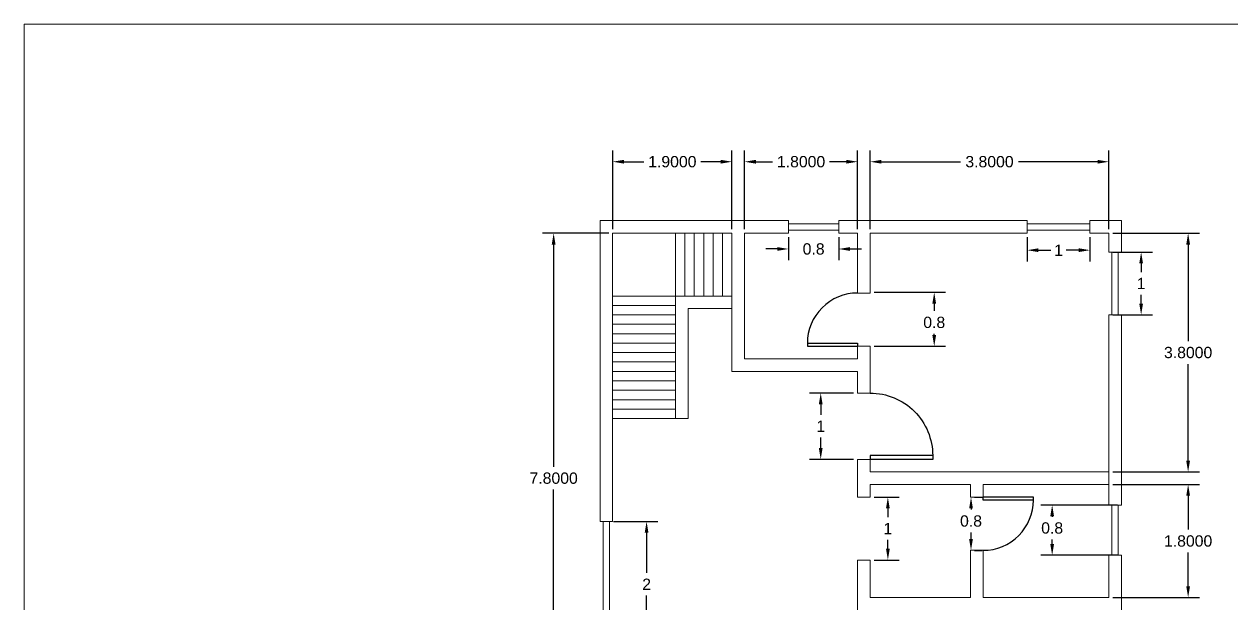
# Model space of a CAD drawing. Header units: inches. Extents: x -179 to 300, y 123 to 718.
# Drawn here: x -179.09 to -159.86, y 271.31 to 280.54 of the extents above; entities that cross this region are included whole.
import ezdxf

# ---------------------------------------------------------------- set-up
doc = ezdxf.new("R2010")
doc.units = ezdxf.units.IN
doc.header["$MEASUREMENT"] = 0
doc.linetypes.add('ACAD_ISO02W100', pattern=[15, 12, -3])
doc.layers.add('FUR', color=6, linetype='Continuous')
doc.styles.get("Standard").update_dxf_attribs({"font": 'arial.ttf'})
doc.dimstyles.get("Standard").update_dxf_attribs({"dimtxt": 0.18, "dimasz": 0.18, "dimexe": 0.18, "dimexo": 0.0625, "dimgap": 0.09, "dimtad": 0, "dimtih": 1, "dimtoh": 1, "dimdec": 4, "dimzin": 0, "dimdsep": 46, "dimtxsty": 'Standard', "dimcen": 0.09, "dimadec": 0, "dimazin": 0, "dimtfac": 1, "dimtdec": 4, "dimtofl": 0, "dimtmove": 0, "dimatfit": 3, "dimfxl": 1, "dimtolj": 1, "dimtzin": 0, "dimarcsym": 0})

# ---------------------------------------------------------------- blocks, each defined once
blk = doc.blocks.new('DESK4')
at = {"color": 0}
for p, q in [((0, 1), (-0.06, 1)), ((0, 0), (-0.06, 0))]:
    blk.add_line(p, q, dxfattribs=at)
blk.add_lwpolyline([(-0.06, 1), (-0.06, 0)], dxfattribs=at)
blk.add_lwpolyline([(1, 0, 0.414214), (0, 1), (0, 0)], format="xyb", dxfattribs=at)
blk = doc.blocks.new('*D84')
at = {"color": 0, "linetype": 'ACAD_ISO02W100', "lineweight": -2, "transparency": 16777216}
for p, q in [((-165.618, 277.276), (-165.618, 278.531)), ((-161.818, 277.276), (-161.818, 278.531)), ((-165.438, 278.351), (-164.182, 278.351)), ((-161.998, 278.351), (-163.255, 278.351))]:
    blk.add_line(p, q, dxfattribs=at)
at = {"color": 0, "linetype": 'ACAD_ISO02W100', "lineweight": 100, "transparency": 16777216}
for points in [[(-165.438, 278.381), (-165.438, 278.321), (-165.618, 278.351)], [(-161.998, 278.381), (-161.998, 278.321), (-161.818, 278.351)]]:
    blk.add_solid(points, dxfattribs=at)
at = {"layer": 'Defpoints', "color": 0, "linetype": 'ACAD_ISO02W100', "lineweight": 100, "transparency": 16777216}
for p in [(-165.618, 278.351), (-165.618, 277.213), (-161.818, 277.213)]:
    blk.add_point(p, dxfattribs=at)
at = {"color": 0, "linetype": 'ACAD_ISO02W100', "lineweight": 0, "transparency": 16777216, "insert": (-163.718, 278.351), "char_height": 0.18, "attachment_point": 5}
blk.add_mtext('\\A1;3.8000', dxfattribs=at)
blk = doc.blocks.new('*D85')
at = {"color": 0, "linetype": 'ACAD_ISO02W100', "lineweight": -2, "transparency": 16777216}
for p, q in [((-167.618, 277.276), (-167.618, 278.531)), ((-165.818, 277.276), (-165.818, 278.531)), ((-167.438, 278.351), (-167.173, 278.351)), ((-165.998, 278.351), (-166.264, 278.351))]:
    blk.add_line(p, q, dxfattribs=at)
at = {"color": 0, "linetype": 'ACAD_ISO02W100', "lineweight": 100, "transparency": 16777216}
for points in [[(-167.438, 278.381), (-167.438, 278.321), (-167.618, 278.351)], [(-165.998, 278.381), (-165.998, 278.321), (-165.818, 278.351)]]:
    blk.add_solid(points, dxfattribs=at)
at = {"layer": 'Defpoints', "color": 0, "linetype": 'ACAD_ISO02W100', "lineweight": 100, "transparency": 16777216}
for p in [(-167.618, 278.351), (-167.618, 277.213), (-165.818, 277.213)]:
    blk.add_point(p, dxfattribs=at)
at = {"color": 0, "linetype": 'ACAD_ISO02W100', "lineweight": 0, "transparency": 16777216, "insert": (-166.718, 278.351), "char_height": 0.18, "attachment_point": 5}
blk.add_mtext('\\A1;1.8000', dxfattribs=at)
blk = doc.blocks.new('*D34')
at = {"color": 0, "linetype": 'ACAD_ISO02W100', "lineweight": -2, "transparency": 16777216}
for p, q in [((-169.718, 277.276), (-169.718, 278.531)), ((-167.818, 277.276), (-167.818, 278.531)), ((-169.538, 278.351), (-169.223, 278.351)), ((-167.998, 278.351), (-168.314, 278.351))]:
    blk.add_line(p, q, dxfattribs=at)
at = {"color": 0, "linetype": 'ACAD_ISO02W100', "lineweight": 100, "transparency": 16777216}
for points in [[(-169.538, 278.381), (-169.538, 278.321), (-169.718, 278.351)], [(-167.998, 278.381), (-167.998, 278.321), (-167.818, 278.351)]]:
    blk.add_solid(points, dxfattribs=at)
at = {"layer": 'Defpoints', "color": 0, "linetype": 'ACAD_ISO02W100', "lineweight": 100, "transparency": 16777216}
for p in [(-169.718, 278.351), (-169.718, 277.213), (-167.818, 277.213)]:
    blk.add_point(p, dxfattribs=at)
at = {"color": 0, "linetype": 'ACAD_ISO02W100', "lineweight": 0, "transparency": 16777216, "insert": (-168.768, 278.351), "char_height": 0.18, "attachment_point": 5}
blk.add_mtext('\\A1;1.9000', dxfattribs=at)
blk = doc.blocks.new('*D35')
at = {"color": 0, "linetype": 'ACAD_ISO02W100', "lineweight": -2, "transparency": 16777216}
for p, q in [((-161.756, 277.213), (-160.375, 277.213)), ((-160.555, 277.033), (-160.555, 275.495)), ((-160.555, 273.593), (-160.555, 275.131)), ((-161.756, 273.413), (-160.375, 273.413))]:
    blk.add_line(p, q, dxfattribs=at)
at = {"color": 0, "linetype": 'ACAD_ISO02W100', "lineweight": 100, "transparency": 16777216}
for points in [[(-160.585, 277.033), (-160.525, 277.033), (-160.555, 277.213)], [(-160.585, 273.593), (-160.525, 273.593), (-160.555, 273.413)]]:
    blk.add_solid(points, dxfattribs=at)
at = {"layer": 'Defpoints', "color": 0, "linetype": 'ACAD_ISO02W100', "lineweight": 100, "transparency": 16777216}
for p in [(-161.818, 277.213), (-161.818, 273.413), (-160.555, 273.413)]:
    blk.add_point(p, dxfattribs=at)
at = {"color": 0, "linetype": 'ACAD_ISO02W100', "lineweight": 0, "transparency": 16777216, "insert": (-160.555, 275.313), "char_height": 0.18, "attachment_point": 5}
blk.add_mtext('\\A1;3.8000', dxfattribs=at)
blk = doc.blocks.new('*D36')
at = {"color": 0, "linetype": 'ACAD_ISO02W100', "lineweight": -2, "transparency": 16777216}
for p, q in [((-161.756, 273.213), (-160.375, 273.213)), ((-160.555, 273.033), (-160.555, 272.495)), ((-160.555, 271.593), (-160.555, 272.131)), ((-161.756, 271.413), (-160.375, 271.413))]:
    blk.add_line(p, q, dxfattribs=at)
at = {"color": 0, "linetype": 'ACAD_ISO02W100', "lineweight": 100, "transparency": 16777216}
for points in [[(-160.585, 273.033), (-160.525, 273.033), (-160.555, 273.213)], [(-160.585, 271.593), (-160.525, 271.593), (-160.555, 271.413)]]:
    blk.add_solid(points, dxfattribs=at)
at = {"layer": 'Defpoints', "color": 0, "linetype": 'ACAD_ISO02W100', "lineweight": 100, "transparency": 16777216}
for p in [(-161.818, 273.213), (-161.818, 271.413), (-160.555, 271.413)]:
    blk.add_point(p, dxfattribs=at)
at = {"color": 0, "linetype": 'ACAD_ISO02W100', "lineweight": 0, "transparency": 16777216, "insert": (-160.555, 272.313), "char_height": 0.18, "attachment_point": 5}
blk.add_mtext('\\A1;1.8000', dxfattribs=at)
blk = doc.blocks.new('*D43')
at = {"color": 0, "linetype": 'ACAD_ISO02W100', "lineweight": -2, "transparency": 16777216}
for p, q in [((-169.781, 277.213), (-170.838, 277.213)), ((-170.658, 277.033), (-170.658, 273.495)), ((-170.658, 269.593), (-170.658, 273.131)), ((-169.981, 269.413), (-170.838, 269.413))]:
    blk.add_line(p, q, dxfattribs=at)
at = {"color": 0, "linetype": 'ACAD_ISO02W100', "lineweight": 100, "transparency": 16777216}
for points in [[(-170.688, 277.033), (-170.628, 277.033), (-170.658, 277.213)], [(-170.688, 269.593), (-170.628, 269.593), (-170.658, 269.413)]]:
    blk.add_solid(points, dxfattribs=at)
at = {"layer": 'Defpoints', "color": 0, "linetype": 'ACAD_ISO02W100', "lineweight": 100, "transparency": 16777216}
for p in [(-170.658, 277.213), (-169.718, 277.213), (-169.918, 269.413)]:
    blk.add_point(p, dxfattribs=at)
at = {"color": 0, "linetype": 'ACAD_ISO02W100', "lineweight": 0, "transparency": 16777216, "insert": (-170.658, 273.313), "char_height": 0.18, "attachment_point": 5}
blk.add_mtext('\\A1;7.8000', dxfattribs=at)
blk = doc.blocks.new('*D54')
at = {"color": 0, "linetype": 'ACAD_ISO02W100', "lineweight": -2, "transparency": 16777216}
for p, q in [((-165.556, 273.013), (-165.156, 273.013)), ((-165.336, 272.833), (-165.336, 272.693)), ((-165.336, 272.191), (-165.336, 272.332)), ((-165.556, 272.011), (-165.156, 272.011))]:
    blk.add_line(p, q, dxfattribs=at)
at = {"color": 0, "linetype": 'ACAD_ISO02W100', "lineweight": 100, "transparency": 16777216}
for points in [[(-165.366, 272.833), (-165.306, 272.833), (-165.336, 273.013)], [(-165.366, 272.191), (-165.306, 272.191), (-165.336, 272.011)]]:
    blk.add_solid(points, dxfattribs=at)
at = {"layer": 'Defpoints', "color": 0, "linetype": 'ACAD_ISO02W100', "lineweight": 100, "transparency": 16777216}
for p in [(-165.618, 273.013), (-165.336, 273.013), (-165.618, 272.011)]:
    blk.add_point(p, dxfattribs=at)
at = {"color": 0, "linetype": 'ACAD_ISO02W100', "lineweight": 0, "transparency": 16777216, "insert": (-165.336, 272.512), "char_height": 0.18, "attachment_point": 5}
blk.add_mtext('\\A1;1', dxfattribs=at)
blk = doc.blocks.new('*D55')
at = {"color": 0, "linetype": 'ACAD_ISO02W100', "lineweight": -2, "transparency": 16777216}
for p, q in [((-163.956, 273.013), (-163.832, 273.013)), ((-164.012, 272.833), (-164.012, 272.813)), ((-164.012, 272.345), (-164.012, 272.449)), ((-163.956, 272.165), (-163.832, 272.165))]:
    blk.add_line(p, q, dxfattribs=at)
at = {"color": 0, "linetype": 'ACAD_ISO02W100', "lineweight": 100, "transparency": 16777216}
for points in [[(-164.042, 272.833), (-163.982, 272.833), (-164.012, 273.013)], [(-164.042, 272.345), (-163.982, 272.345), (-164.012, 272.165)]]:
    blk.add_solid(points, dxfattribs=at)
at = {"layer": 'Defpoints', "color": 0, "linetype": 'ACAD_ISO02W100', "lineweight": 100, "transparency": 16777216}
for p in [(-164.018, 273.013), (-164.012, 273.013), (-164.018, 272.165)]:
    blk.add_point(p, dxfattribs=at)
at = {"color": 0, "linetype": 'ACAD_ISO02W100', "lineweight": 0, "transparency": 16777216, "insert": (-164.012, 272.631), "char_height": 0.18, "attachment_point": 5}
blk.add_mtext('\\A1;0.8', dxfattribs=at)
blk = doc.blocks.new('*D56')
at = {"color": 0, "linetype": 'ACAD_ISO02W100', "lineweight": -2, "transparency": 16777216}
for p, q in [((-165.556, 276.274), (-164.418, 276.274)), ((-164.598, 276.094), (-164.598, 275.975)), ((-164.598, 275.593), (-164.598, 275.611)), ((-165.556, 275.413), (-164.418, 275.413))]:
    blk.add_line(p, q, dxfattribs=at)
at = {"color": 0, "linetype": 'ACAD_ISO02W100', "lineweight": 100, "transparency": 16777216}
for points in [[(-164.628, 276.094), (-164.568, 276.094), (-164.598, 276.274)], [(-164.628, 275.593), (-164.568, 275.593), (-164.598, 275.413)]]:
    blk.add_solid(points, dxfattribs=at)
at = {"layer": 'Defpoints', "color": 0, "linetype": 'ACAD_ISO02W100', "lineweight": 100, "transparency": 16777216}
for p in [(-165.618, 276.274), (-164.598, 276.274), (-165.618, 275.413)]:
    blk.add_point(p, dxfattribs=at)
at = {"color": 0, "linetype": 'ACAD_ISO02W100', "lineweight": 0, "transparency": 16777216, "insert": (-164.598, 275.793), "char_height": 0.18, "attachment_point": 5}
blk.add_mtext('\\A1;0.8', dxfattribs=at)
blk = doc.blocks.new('*D57')
at = {"color": 0, "linetype": 'ACAD_ISO02W100', "lineweight": -2, "transparency": 16777216}
for p, q in [((-165.881, 274.669), (-166.585, 274.669)), ((-166.405, 274.489), (-166.405, 274.322)), ((-166.405, 273.793), (-166.405, 273.961)), ((-165.881, 273.613), (-166.585, 273.613))]:
    blk.add_line(p, q, dxfattribs=at)
at = {"color": 0, "linetype": 'ACAD_ISO02W100', "lineweight": 100, "transparency": 16777216}
for points in [[(-166.435, 274.489), (-166.375, 274.489), (-166.405, 274.669)], [(-166.435, 273.793), (-166.375, 273.793), (-166.405, 273.613)]]:
    blk.add_solid(points, dxfattribs=at)
at = {"layer": 'Defpoints', "color": 0, "linetype": 'ACAD_ISO02W100', "lineweight": 100, "transparency": 16777216}
for p in [(-166.405, 274.669), (-165.818, 274.669), (-165.818, 273.613)]:
    blk.add_point(p, dxfattribs=at)
at = {"color": 0, "linetype": 'ACAD_ISO02W100', "lineweight": 0, "transparency": 16777216, "insert": (-166.405, 274.141), "char_height": 0.18, "attachment_point": 5}
blk.add_mtext('\\A1;1', dxfattribs=at)
blk = doc.blocks.new('*D67')
at = {"color": 0, "linetype": 'ACAD_ISO02W100', "lineweight": -2, "transparency": 16777216}
for p, q in [((-169.706, 272.625), (-168.998, 272.625)), ((-169.178, 272.445), (-169.178, 271.806)), ((-169.178, 270.805), (-169.178, 271.445)), ((-169.706, 270.625), (-168.998, 270.625))]:
    blk.add_line(p, q, dxfattribs=at)
at = {"color": 0, "linetype": 'ACAD_ISO02W100', "lineweight": 100, "transparency": 16777216}
for points in [[(-169.208, 272.445), (-169.148, 272.445), (-169.178, 272.625)], [(-169.208, 270.805), (-169.148, 270.805), (-169.178, 270.625)]]:
    blk.add_solid(points, dxfattribs=at)
at = {"layer": 'Defpoints', "color": 0, "linetype": 'ACAD_ISO02W100', "lineweight": 100, "transparency": 16777216}
for p in [(-169.768, 272.625), (-169.768, 270.625), (-169.178, 270.625)]:
    blk.add_point(p, dxfattribs=at)
at = {"color": 0, "linetype": 'ACAD_ISO02W100', "lineweight": 0, "transparency": 16777216, "insert": (-169.178, 271.625), "char_height": 0.18, "attachment_point": 5}
blk.add_mtext('\\A1;2', dxfattribs=at)
blk = doc.blocks.new('*D68')
at = {"color": 0, "linetype": 'ACAD_ISO02W100', "lineweight": -2, "transparency": 16777216}
for p, q in [((-166.918, 277.151), (-166.918, 276.782)), ((-166.118, 277.151), (-166.118, 276.782)), ((-167.098, 276.962), (-167.278, 276.962)), ((-165.938, 276.962), (-165.758, 276.962))]:
    blk.add_line(p, q, dxfattribs=at)
at = {"color": 0, "linetype": 'ACAD_ISO02W100', "lineweight": 100, "transparency": 16777216}
for points in [[(-167.098, 276.992), (-167.098, 276.932), (-166.918, 276.962)], [(-165.938, 276.992), (-165.938, 276.932), (-166.118, 276.962)]]:
    blk.add_solid(points, dxfattribs=at)
at = {"layer": 'Defpoints', "color": 0, "linetype": 'ACAD_ISO02W100', "lineweight": 100, "transparency": 16777216}
for p in [(-166.918, 277.213), (-166.118, 277.213), (-166.118, 276.962)]:
    blk.add_point(p, dxfattribs=at)
at = {"color": 0, "linetype": 'ACAD_ISO02W100', "lineweight": 0, "transparency": 16777216, "insert": (-166.518, 276.962), "char_height": 0.18, "attachment_point": 5}
blk.add_mtext('\\A1;0.8', dxfattribs=at)
blk = doc.blocks.new('*D69')
at = {"color": 0, "linetype": 'ACAD_ISO02W100', "lineweight": -2, "transparency": 16777216}
for p, q in [((-163.118, 277.151), (-163.118, 276.763)), ((-162.118, 277.151), (-162.118, 276.763)), ((-162.938, 276.943), (-162.742, 276.943)), ((-162.298, 276.943), (-162.495, 276.943))]:
    blk.add_line(p, q, dxfattribs=at)
at = {"color": 0, "linetype": 'ACAD_ISO02W100', "lineweight": 100, "transparency": 16777216}
for points in [[(-162.938, 276.973), (-162.938, 276.913), (-163.118, 276.943)], [(-162.298, 276.973), (-162.298, 276.913), (-162.118, 276.943)]]:
    blk.add_solid(points, dxfattribs=at)
at = {"layer": 'Defpoints', "color": 0, "linetype": 'ACAD_ISO02W100', "lineweight": 100, "transparency": 16777216}
for p in [(-163.118, 277.213), (-162.118, 277.213), (-162.118, 276.943)]:
    blk.add_point(p, dxfattribs=at)
at = {"color": 0, "linetype": 'ACAD_ISO02W100', "lineweight": 0, "transparency": 16777216, "insert": (-162.618, 276.943), "char_height": 0.18, "attachment_point": 5}
blk.add_mtext('\\A1;1', dxfattribs=at)
blk = doc.blocks.new('*D70')
at = {"color": 0, "linetype": 'ACAD_ISO02W100', "lineweight": -2, "transparency": 16777216}
for p, q in [((-161.756, 276.913), (-161.123, 276.913)), ((-161.303, 276.733), (-161.303, 276.594)), ((-161.303, 276.093), (-161.303, 276.233)), ((-161.756, 275.913), (-161.123, 275.913))]:
    blk.add_line(p, q, dxfattribs=at)
at = {"color": 0, "linetype": 'ACAD_ISO02W100', "lineweight": 100, "transparency": 16777216}
for points in [[(-161.333, 276.733), (-161.273, 276.733), (-161.303, 276.913)], [(-161.333, 276.093), (-161.273, 276.093), (-161.303, 275.913)]]:
    blk.add_solid(points, dxfattribs=at)
at = {"layer": 'Defpoints', "color": 0, "linetype": 'ACAD_ISO02W100', "lineweight": 100, "transparency": 16777216}
for p in [(-161.818, 276.913), (-161.818, 275.913), (-161.303, 275.913)]:
    blk.add_point(p, dxfattribs=at)
at = {"color": 0, "linetype": 'ACAD_ISO02W100', "lineweight": 0, "transparency": 16777216, "insert": (-161.303, 276.413), "char_height": 0.18, "attachment_point": 5}
blk.add_mtext('\\A1;1', dxfattribs=at)
blk = doc.blocks.new('*D71')
at = {"color": 0, "linetype": 'ACAD_ISO02W100', "lineweight": -2, "transparency": 16777216}
for p, q in [((-161.681, 272.886), (-162.9, 272.886)), ((-162.72, 272.706), (-162.72, 272.701)), ((-162.72, 272.266), (-162.72, 272.338)), ((-161.681, 272.086), (-162.9, 272.086))]:
    blk.add_line(p, q, dxfattribs=at)
at = {"color": 0, "linetype": 'ACAD_ISO02W100', "lineweight": 100, "transparency": 16777216}
for points in [[(-162.75, 272.706), (-162.69, 272.706), (-162.72, 272.886)], [(-162.75, 272.266), (-162.69, 272.266), (-162.72, 272.086)]]:
    blk.add_solid(points, dxfattribs=at)
at = {"layer": 'Defpoints', "color": 0, "linetype": 'ACAD_ISO02W100', "lineweight": 100, "transparency": 16777216}
for p in [(-161.618, 272.886), (-162.72, 272.086), (-161.618, 272.086)]:
    blk.add_point(p, dxfattribs=at)
at = {"color": 0, "linetype": 'ACAD_ISO02W100', "lineweight": 0, "transparency": 16777216, "insert": (-162.72, 272.52), "char_height": 0.18, "attachment_point": 5}
blk.add_mtext('\\A1;0.8', dxfattribs=at)

msp = doc.modelspace()

# ---------------------------------------------------------------- linework, layer by layer
at = {"color": 40, "lineweight": 0, "true_color": 0xf8d731}
for p, q in [((-169.9184, 272.62534), (-169.9184, 277.41336)), ((-169.9184, 277.41336), (-166.9184, 277.41336)), ((-166.9184, 277.36336), (-166.1184, 277.36336)), ((-166.1184, 277.41336), (-163.1184, 277.41336)), ((-163.1184, 277.36336), (-162.1184, 277.36336)), ((-162.1184, 277.41336), (-161.6184, 277.41336)), ((-161.6184, 277.41336), (-161.6184, 276.91336)), ((-166.9184, 277.26336), (-166.1184, 277.26336)), ((-163.1184, 277.26336), (-162.1184, 277.26336)), ((-161.7684, 276.91336), (-161.7684, 275.91336)), ((-161.6684, 276.91336), (-161.6684, 275.91336)), ((-161.6184, 275.91336), (-161.6184, 272.88565)), ((-165.8184, 274.66912), (-165.6184, 274.66912)), ((-165.6184, 273.61336), (-165.8184, 273.61336)), ((-164.0184, 273.01336), (-163.8184, 273.01336)), ((-161.7684, 272.88565), (-161.7684, 272.08565)), ((-161.6684, 272.88565), (-161.6684, 272.08565)), ((-169.8684, 270.62534), (-169.8684, 272.62534)), ((-169.7684, 270.62534), (-169.7684, 272.62534)), ((-161.6184, 272.08565), (-161.6184, 270.91336))]:
    msp.add_line(p, q, dxfattribs=at)
at = {"color": 40, "linetype": 'ACAD_ISO02W100', "lineweight": 0, "true_color": 0xf8d731}
for p, q in [((-166.9184, 277.21336), (-166.9184, 277.41336)), ((-166.1184, 277.21336), (-166.1184, 277.41336)), ((-163.1184, 277.21336), (-163.1184, 277.41336)), ((-162.1184, 277.21336), (-162.1184, 277.41336)), ((-161.8184, 276.91336), (-161.6184, 276.91336)), ((-165.8184, 276.26136), (-165.6184, 276.26136)), ((-161.8184, 275.91336), (-161.6184, 275.91336)), ((-165.8184, 275.41336), (-165.6184, 275.41336)), ((-161.8184, 272.88565), (-161.6184, 272.88565)), ((-169.9184, 272.62534), (-169.7184, 272.62534)), ((-163.8184, 272.16536), (-164.0184, 272.16536)), ((-161.8184, 272.08565), (-161.6184, 272.08565))]:
    msp.add_line(p, q, dxfattribs=at)
at = {"lineweight": 0}
for p, q in [((-169.7184, 277.21336), (-169.7184, 276.21336)), ((-167.8184, 277.21336), (-169.7184, 277.21336)), ((-168.7184, 277.21336), (-168.7184, 274.26336)), ((-168.5684, 277.21336), (-168.5684, 276.21336)), ((-168.4184, 277.21336), (-168.4184, 276.21336)), ((-168.2684, 277.21336), (-168.2684, 276.21336)), ((-168.1184, 277.21336), (-168.1184, 276.21336)), ((-167.9684, 277.21336), (-167.9684, 276.21336)), ((-167.6184, 277.21336), (-166.9184, 277.21336)), ((-167.6184, 277.21336), (-167.6184, 275.21336)), ((-167.6184, 277.21336), (-167.6184, 275.21336)), ((-166.1184, 277.21336), (-165.8184, 277.21336)), ((-165.8184, 277.21336), (-165.8184, 276.26136)), ((-165.6184, 277.21336), (-163.1184, 277.21336)), ((-165.6184, 277.21336), (-165.6184, 276.26136)), ((-162.1184, 277.21336), (-161.8184, 277.21336)), ((-161.8184, 277.21336), (-161.8184, 276.91336)), ((-167.8184, 276.21336), (-169.7184, 276.21336)), ((-169.7184, 276.21336), (-169.7184, 273.81336)), ((-168.7184, 276.06336), (-169.7184, 276.06336)), ((-167.8184, 276.01336), (-168.5184, 276.01336)), ((-168.5184, 276.01336), (-168.5184, 274.26336)), ((-168.7184, 275.91336), (-169.7184, 275.91336)), ((-161.8184, 275.91336), (-161.8184, 273.21336)), ((-168.7184, 275.76336), (-169.7184, 275.76336)), ((-168.7184, 275.61336), (-169.7184, 275.61336)), ((-168.7184, 275.46336), (-169.7184, 275.46336)), ((-165.8184, 275.46136), (-165.8184, 275.21336)), ((-165.6184, 275.41336), (-165.6184, 274.66912)), ((-168.7184, 275.31336), (-169.7184, 275.31336)), ((-167.6184, 275.21336), (-165.8184, 275.21336)), ((-168.7184, 275.16336), (-169.7184, 275.16336)), ((-168.7184, 275.01336), (-169.7184, 275.01336)), ((-167.8184, 275.01336), (-165.8184, 275.01336)), ((-165.8184, 275.01336), (-165.8184, 274.66912)), ((-168.7184, 274.86336), (-169.7184, 274.86336)), ((-168.7184, 274.71336), (-169.7184, 274.71336)), ((-168.7184, 274.56336), (-169.7184, 274.56336)), ((-168.7184, 274.41336), (-169.7184, 274.41336)), ((-168.6184, 274.26336), (-169.7184, 274.26336)), ((-168.5184, 274.26336), (-169.7184, 274.26336)), ((-169.7184, 273.81336), (-169.7184, 272.62534)), ((-165.6184, 273.67312), (-165.6184, 273.41336)), ((-165.8184, 273.61336), (-165.8184, 273.41336)), ((-165.8184, 273.01336), (-165.8184, 273.41336)), ((-165.6184, 273.41336), (-161.8184, 273.41336)), ((-165.6184, 273.21336), (-164.0184, 273.21336)), ((-165.6184, 273.01336), (-165.6184, 273.21336)), ((-164.0184, 273.21336), (-164.0184, 273.01336)), ((-163.8184, 273.21336), (-163.8184, 272.96536)), ((-163.8184, 273.21336), (-161.8184, 273.21336)), ((-164.0184, 272.16536), (-164.0184, 271.41336)), ((-163.8184, 272.16536), (-163.8184, 271.41336)), ((-161.8184, 272.08565), (-161.8184, 271.41336)), ((-165.8184, 271.21336), (-165.8184, 271.61336)), ((-164.0184, 271.41336), (-165.6184, 271.41336)), ((-161.8184, 271.41336), (-163.8184, 271.41336))]:
    msp.add_line(p, q, dxfattribs=at)
at = {"linetype": 'ACAD_ISO02W100', "lineweight": 0}
for p, q in [((-167.8184, 275.01336), (-167.8184, 277.21336)), ((-161.8184, 273.21336), (-161.8184, 272.88565)), ((-165.6184, 272.01101), (-165.8184, 272.01101)), ((-165.8184, 271.61336), (-165.8184, 272.01101)), ((-165.6184, 271.41336), (-165.6184, 272.01101))]:
    msp.add_line(p, q, dxfattribs=at)
at = {"color": 6, "linetype": 'ACAD_ISO02W100', "lineweight": 0}
msp.add_line((-161.8184, 273.41336), (-161.8184, 273.91336), dxfattribs=at)
at = {"color": 0, "lineweight": 0}
msp.add_line((-165.6184, 273.01336), (-165.8184, 273.01336), dxfattribs=at)
at = {"lineweight": 0}
msp.add_lwpolyline([(-179.08918, 280.54102), (-136.79342, 280.54102), (-136.79342, 258.09039), (-179.08918, 258.09039)], close=True, dxfattribs=at)

# ---------------------------------------------------------------- block references
at = {"layer": 'FUR', "color": 40, "lineweight": 0, "true_color": 0xf8d731}
for p, xscale, yscale, zscale, rotation in [((-165.8184, 275.46136), 0.8, 0.8, 0.8, 90), ((-165.6184, 273.67312), -0.99599986897069, 0.99599986897069, 0.99599986897069, 270), ((-163.8184, 272.96536), 0.8, 0.8, 0.8, 270)]:
    msp.add_blockref('DESK4', p, dxfattribs=dict(at, xscale=xscale, yscale=yscale, zscale=zscale, rotation=rotation))

# ---------------------------------------------------------------- dimensions: what is measured, and where the dimension line sits
at = {"color": 1, "linetype": 'ACAD_ISO02W100', "lineweight": 0}
for base, p1, p2, picture, middle in [((-169.7184, 278.35071), (-167.8184, 277.21336), (-169.7184, 277.21336), '*D34', (-168.7684, 278.35071)), ((-167.6184, 278.35071), (-165.8184, 277.21336), (-167.6184, 277.21336), '*D85', (-166.7184, 278.35071)), ((-165.6184, 278.35071), (-161.8184, 277.21336), (-165.6184, 277.21336), '*D84', (-163.7184, 278.35071))]:
    dim = msp.add_linear_dim(base=base, p1=p1, p2=p2, dimstyle='Standard', dxfattribs=at)
    dim.commit()
    dim.dimension.update_dxf_attribs({"geometry": picture, "text_midpoint": middle})
for base, p1, p2, picture, middle in [((-170.65764, 277.21336), (-169.9184, 269.41336), (-169.7184, 277.21336), '*D43', (-170.65764, 273.31336)), ((-160.55464, 273.41336), (-161.8184, 277.21336), (-161.8184, 273.41336), '*D35', (-160.55464, 275.31336)), ((-160.55464, 271.41336), (-161.8184, 273.21336), (-161.8184, 271.41336), '*D36', (-160.55464, 272.31336))]:
    dim = msp.add_linear_dim(base=base, p1=p1, p2=p2, angle=90, dimstyle='Standard', dxfattribs=at)
    dim.commit()
    dim.dimension.update_dxf_attribs({"geometry": picture, "text_midpoint": middle})
at = {"color": 3, "linetype": 'ACAD_ISO02W100', "lineweight": 0}
dim = msp.add_linear_dim(base=(-166.1184, 276.96233), p1=(-166.9184, 277.21336), p2=(-166.1184, 277.21336), text='0.8', dimstyle='Standard', dxfattribs=at)
dim.commit()
dim.dimension.update_dxf_attribs({"geometry": '*D68', "text_midpoint": (-166.5184, 276.96233), "dimtype": 160})
dim = msp.add_linear_dim(base=(-162.1184, 276.94333), p1=(-163.1184, 277.21336), p2=(-162.1184, 277.21336), text='1', dimstyle='Standard', dxfattribs=at)
dim.commit()
dim.dimension.update_dxf_attribs({"geometry": '*D69', "text_midpoint": (-162.6184, 276.94333)})
for base, p1, p2, text, picture, middle in [((-161.30288, 275.91336), (-161.8184, 276.91336), (-161.8184, 275.91336), '1', '*D70', (-161.30288, 276.41336)), ((-166.40468, 274.66912), (-165.8184, 273.61336), (-165.8184, 274.66912), '1', '*D57', (-166.40468, 274.14124)), ((-165.33566, 273.01336), (-165.6184, 272.01101), (-165.6184, 273.01336), '1', '*D54', (-165.33566, 272.51218)), ((-169.17789, 270.62534), (-169.7684, 272.62534), (-169.7684, 270.62534), '2', '*D67', (-169.17789, 271.62534))]:
    dim = msp.add_linear_dim(base=base, p1=p1, p2=p2, angle=90, text=text, dimstyle='Standard', dxfattribs=at)
    dim.commit()
    dim.dimension.update_dxf_attribs({"geometry": picture, "text_midpoint": middle})
for base, p1, p2, picture, middle in [((-164.59769, 276.27436), (-165.6184, 275.41336), (-165.6184, 276.27436), '*D56', (-164.59769, 275.79303)), ((-164.01188, 273.01336), (-164.0184, 272.16536), (-164.0184, 273.01336), '*D55', (-164.01188, 272.63118)), ((-162.72009, 272.08565), (-161.6184, 272.88565), (-161.6184, 272.08565), '*D71', (-162.72009, 272.51958))]:
    dim = msp.add_linear_dim(base=base, p1=p1, p2=p2, angle=90, text='0.8', dimstyle='Standard', dxfattribs=at)
    dim.commit()
    dim.dimension.update_dxf_attribs({"geometry": picture, "text_midpoint": middle, "dimtype": 160})

doc.saveas('drawing.dxf')
